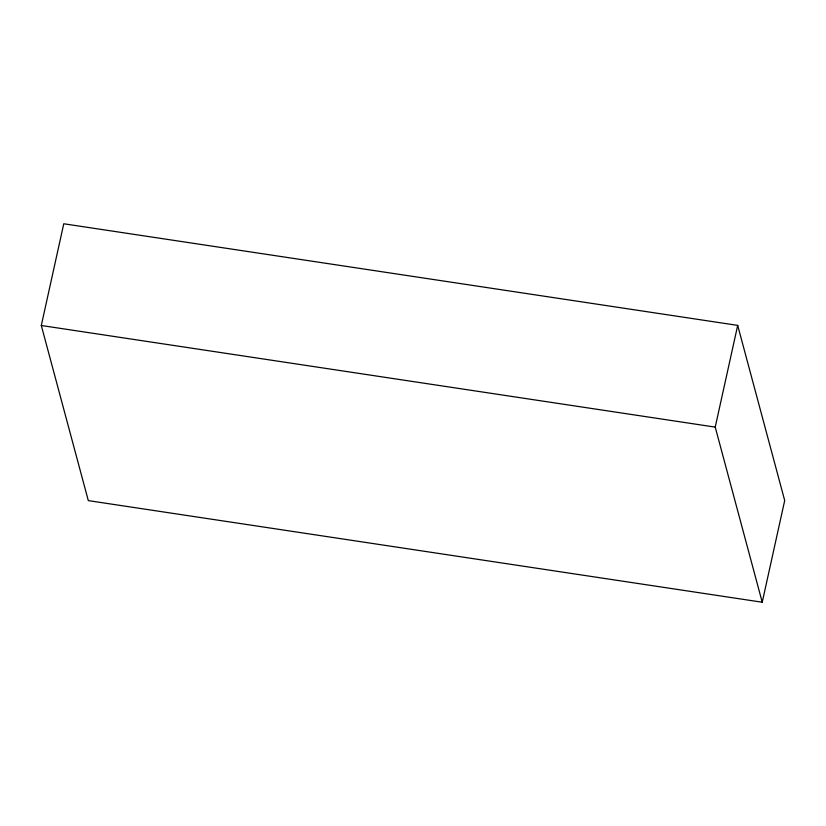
<?xml version="1.0" encoding="UTF-8"?>
<svg xmlns="http://www.w3.org/2000/svg" width="826" height="826" viewBox="0 0 826 826"><rect width="100%" height="100%" fill="white"/><g stroke="black" fill="none" stroke-linecap="round" stroke-linejoin="round"><path stroke-width="1.24" d="M41.3 325.496L63.767 223.774L737.69 325.382L784.7 500.504L762.233 602.226L88.31 500.618L41.3 325.496L715.223 427.114L762.233 602.226M715.223 427.114L737.69 325.382"/></g></svg>
